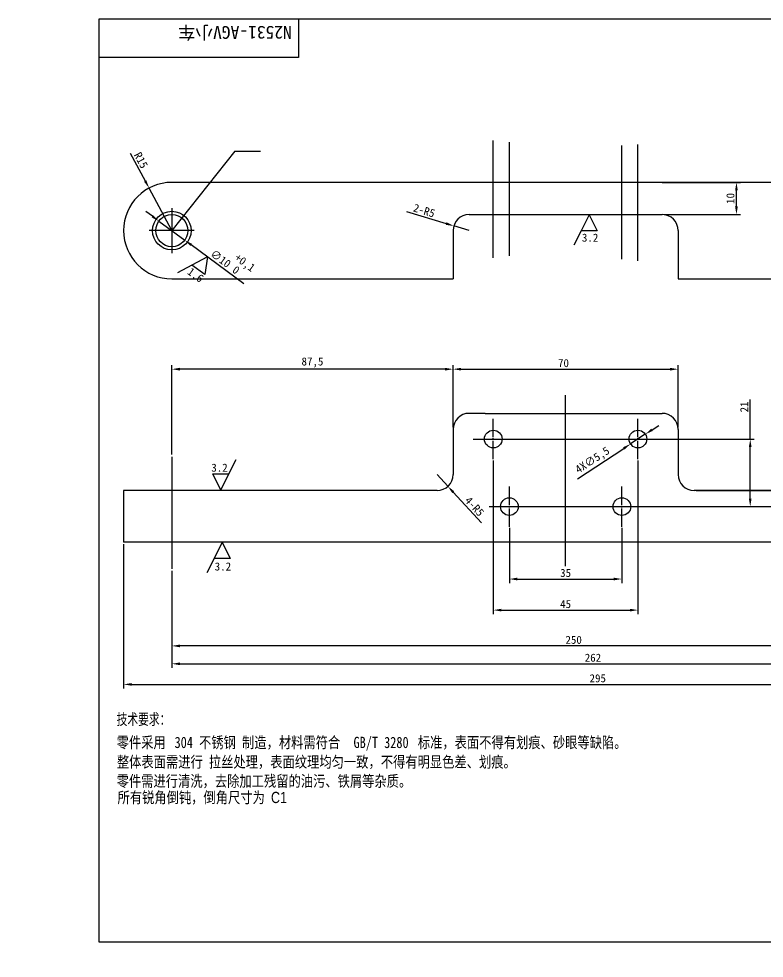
# Model space of a CAD drawing. Header units: millimetres. Extents: x 0 to 415, y 0 to 292.
# Drawn here: x 0 to 231.9, y 0 to 292 of the extents above; entities that cross this region are included whole.
import ezdxf
from ezdxf import colors
from ezdxf.entities.mleader import LeaderData, LeaderLine
from ezdxf.lldxf.tags import DXFTag
from ezdxf.math import Vec2, Vec3

# ---------------------------------------------------------------- set-up
doc = ezdxf.new("R2010")
doc.units = ezdxf.units.MM
for name, color, linetype in [('1223-右梁', 7, 'Continuous'), ('Default', 7, 'Continuous'), ('图框', 7, 'Continuous'), ('标注', 7, 'Continuous')]:
    doc.layers.add(name, color=color, linetype=linetype)
doc.styles.add('MtXpl_', font='SimSun.ttf')
doc.styles.add('SEACAD_Arial', font='arial.ttf', dxfattribs={"width": 0.8})
tags = doc.linetypes.add('CENTER2', pattern=[28.575, 19.05, -3.175, 3.175, -3.175]).pattern_tags.tags
tags[10:11] = [DXFTag(74, 4), DXFTag(75, 0), DXFTag(340, '0'), DXFTag(46, 0.0), DXFTag(50, 0.0), DXFTag(44, 0.0), DXFTag(45, 0.0)]
tags[8:9] = [DXFTag(74, 4), DXFTag(75, 0), DXFTag(340, '0'), DXFTag(46, 0.0), DXFTag(50, 0.0), DXFTag(44, 0.0), DXFTag(45, 0.0)]
tags[6:7] = [DXFTag(74, 4), DXFTag(75, 0), DXFTag(340, '0'), DXFTag(46, 0.0), DXFTag(50, 0.0), DXFTag(44, 0.0), DXFTag(45, 0.0)]
tags[4:5] = [DXFTag(74, 4), DXFTag(75, 0), DXFTag(340, '0'), DXFTag(46, 0.0), DXFTag(50, 0.0), DXFTag(44, 0.0), DXFTag(45, 0.0)]
doc.dimstyles.new('ISO-25', dxfattribs={"dimtxt": 2.5, "dimasz": 2.5, "dimexe": 1.25, "dimexo": 0.625, "dimtad": 1, "dimtxsty": 'Standard', "dimcen": 2.5, "dimadec": 0, "dimazin": 0, "dimtfac": 1, "dimtmove": 0, "dimatfit": 3, "dimfxl": 1, "dimarcsym": 0})

# ---------------------------------------------------------------- blocks, each defined once
blk = doc.blocks.new('_DOT')
at = {"color": 0}
blk.add_line((0, 0), (-1, 0), dxfattribs=at)
at = {"color": 0, "const_width": 0.333}
blk.add_lwpolyline([(-0.1665, 0, 1), (0.1665, 0, 1)], format="xyb", close=True, dxfattribs=at)
blk = doc.blocks.new('*D30')
at = {"color": 0, "lineweight": -2, "transparency": 16777216}
for p, q in [((41.58, 230.61), (39.57, 232.09)), ((43.59, 229.12), (51.64, 223.19)), ((70.05, 209.61), (53.65, 221.7))]:
    blk.add_line(p, q, dxfattribs=at)
at = {"color": 0, "lineweight": 30, "transparency": 16777216}
for points in [[(41.82, 230.94), (41.33, 230.27), (43.59, 229.12)], [(53.9, 222.04), (53.4, 221.37), (51.64, 223.19)]]:
    blk.add_solid(points, dxfattribs=at)
at = {"layer": 'Defpoints', "color": 0, "lineweight": 30, "transparency": 16777216}
for p in [(43.59, 229.12), (51.64, 223.19)]:
    blk.add_point(p, dxfattribs=at)
at = {"color": 0, "transparency": 16777216, "insert": (66.58, 216.83), "char_height": 2.5, "attachment_point": 5, "rotation": 323.5973}
blk.add_mtext('∅10\\S+0,1^  0;', dxfattribs=at)
blk = doc.blocks.new('*D31')
at = {"color": 0, "lineweight": -2, "transparency": 16777216}
for p, q in [((34.7, 250.25), (39.35, 241.58)), ((47.61, 226.16), (40.53, 239.38))]:
    blk.add_line(p, q, dxfattribs=at)
at = {"color": 0, "transparency": 16777216}
blk.add_solid([(39.71, 241.78), (38.98, 241.38), (40.53, 239.38)], dxfattribs=at)
at = {"layer": 'Defpoints', "color": 0, "transparency": 16777216}
for p in [(40.53, 239.38), (47.61, 226.16)]:
    blk.add_point(p, dxfattribs=at)
at = {"color": 0, "transparency": 16777216, "insert": (38.02, 248.02), "char_height": 2.5, "attachment_point": 5, "rotation": 298.1881}
blk.add_mtext('R15', dxfattribs=at)
blk = doc.blocks.new('*D32')
at = {"color": 0, "lineweight": -2, "transparency": 16777216}
for p, q in [((200.18, 241.16), (224.51, 241.16)), ((223.26, 233.66), (223.26, 238.66)), ((200.74, 231.16), (224.51, 231.16))]:
    blk.add_line(p, q, dxfattribs=at)
at = {"color": 0, "transparency": 16777216}
for points in [[(222.84, 238.66), (223.68, 238.66), (223.26, 241.16)], [(222.84, 233.66), (223.68, 233.66), (223.26, 231.16)]]:
    blk.add_solid(points, dxfattribs=at)
at = {"layer": 'Defpoints', "color": 0, "transparency": 16777216}
for p in [(199.55, 241.16), (223.26, 241.16), (200.11, 231.16)]:
    blk.add_point(p, dxfattribs=at)
at = {"color": 0, "transparency": 16777216, "insert": (221.39, 236.16), "char_height": 2.5, "attachment_point": 5, "rotation": 90}
blk.add_mtext('10', dxfattribs=at)
blk = doc.blocks.new('*D33')
at = {"color": 0, "lineweight": -2, "transparency": 16777216}
for p, q in [((152.61, 133.74), (152.61, 116.61)), ((187.61, 133.74), (187.61, 116.61)), ((155.11, 117.86), (185.11, 117.86))]:
    blk.add_line(p, q, dxfattribs=at)
at = {"color": 0, "transparency": 16777216}
for points in [[(155.11, 118.28), (155.11, 117.44), (152.61, 117.86)], [(185.11, 118.28), (185.11, 117.44), (187.61, 117.86)]]:
    blk.add_solid(points, dxfattribs=at)
at = {"layer": 'Defpoints', "color": 0, "transparency": 16777216}
for p in [(152.61, 134.36), (187.61, 134.36), (187.61, 117.86)]:
    blk.add_point(p, dxfattribs=at)
at = {"color": 0, "transparency": 16777216, "insert": (170.11, 119.74), "char_height": 2.5, "attachment_point": 5}
blk.add_mtext('35', dxfattribs=at)
blk = doc.blocks.new('*D34')
at = {"color": 0, "lineweight": -2, "transparency": 16777216}
for p, q in [((147.61, 154.74), (147.61, 106.95)), ((192.61, 154.74), (192.61, 106.95)), ((150.11, 108.2), (190.11, 108.2))]:
    blk.add_line(p, q, dxfattribs=at)
at = {"color": 0, "transparency": 16777216}
for points in [[(150.11, 108.61), (150.11, 107.78), (147.61, 108.2)], [(190.11, 108.61), (190.11, 107.78), (192.61, 108.2)]]:
    blk.add_solid(points, dxfattribs=at)
at = {"layer": 'Defpoints', "color": 0, "transparency": 16777216}
for p in [(147.61, 155.36), (192.61, 155.36), (192.61, 108.2)]:
    blk.add_point(p, dxfattribs=at)
at = {"color": 0, "transparency": 16777216, "insert": (170.11, 110.07), "char_height": 2.5, "attachment_point": 5}
blk.add_mtext('45', dxfattribs=at)
blk = doc.blocks.new('*D37')
at = {"color": 0, "lineweight": -2, "transparency": 16777216}
for p, q in [((32.61, 128.74), (32.61, 83.86)), ((327.61, 128.74), (327.61, 83.86)), ((35.11, 85.11), (325.11, 85.11))]:
    blk.add_line(p, q, dxfattribs=at)
at = {"color": 0, "transparency": 16777216}
for points in [[(35.11, 85.53), (35.11, 84.7), (32.61, 85.11)], [(325.11, 85.53), (325.11, 84.7), (327.61, 85.11)]]:
    blk.add_solid(points, dxfattribs=at)
at = {"layer": 'Defpoints', "color": 0, "transparency": 16777216}
for p in [(32.61, 129.36), (327.61, 129.36), (327.61, 85.11)]:
    blk.add_point(p, dxfattribs=at)
at = {"color": 0, "transparency": 16777216, "insert": (180.11, 86.99), "char_height": 2.5, "attachment_point": 5}
blk.add_mtext('295', dxfattribs=at)
blk = doc.blocks.new('*D38')
at = {"color": 0, "lineweight": -2, "transparency": 16777216}
for p, q in [((197, 164.25), (199.09, 165.62)), ((194.91, 162.87), (190.32, 159.85)), ((173.81, 148.98), (188.23, 158.48))]:
    blk.add_line(p, q, dxfattribs=at)
at = {"color": 0, "transparency": 16777216}
for points in [[(196.77, 164.6), (197.23, 163.9), (194.91, 162.87)], [(188, 158.82), (188.46, 158.13), (190.32, 159.85)]]:
    blk.add_solid(points, dxfattribs=at)
at = {"layer": 'Defpoints', "color": 0, "transparency": 16777216}
for p in [(194.91, 162.87), (190.32, 159.85)]:
    blk.add_point(p, dxfattribs=at)
at = {"color": 0, "transparency": 16777216, "insert": (178.58, 154.62), "char_height": 2.5, "attachment_point": 5, "rotation": 33.3561}
blk.add_mtext('4X∅5,5', dxfattribs=at)
blk = doc.blocks.new('*D39')
at = {"color": 0, "lineweight": -2, "transparency": 16777216}
for p, q in [((245.45, 147.86), (245.45, 158.49)), ((210.74, 145.36), (246.7, 145.36)), ((245.45, 140.36), (245.45, 145.36)), ((191.74, 140.36), (246.7, 140.36)), ((245.45, 137.86), (245.45, 135.36))]:
    blk.add_line(p, q, dxfattribs=at)
at = {"color": 0, "transparency": 16777216}
for points in [[(245.03, 147.86), (245.87, 147.86), (245.45, 145.36)], [(245.03, 137.86), (245.87, 137.86), (245.45, 140.36)]]:
    blk.add_solid(points, dxfattribs=at)
at = {"layer": 'Defpoints', "color": 0, "transparency": 16777216}
for p in [(210.11, 145.36), (245.45, 145.36), (191.11, 140.36)]:
    blk.add_point(p, dxfattribs=at)
at = {"color": 0, "transparency": 16777216, "insert": (243.57, 157.03), "char_height": 2.5, "attachment_point": 5, "rotation": 90}
blk.add_mtext('5', dxfattribs=at)
blk = doc.blocks.new('*D40')
at = {"color": 0, "lineweight": -2, "transparency": 16777216}
for p, q in [((227.55, 161.36), (227.55, 173.65)), ((196.74, 161.36), (228.8, 161.36)), ((227.55, 142.86), (227.55, 158.86)), ((194.24, 140.36), (228.8, 140.36))]:
    blk.add_line(p, q, dxfattribs=at)
at = {"color": 0, "transparency": 16777216}
for points in [[(227.13, 158.86), (227.97, 158.86), (227.55, 161.36)], [(227.13, 142.86), (227.97, 142.86), (227.55, 140.36)]]:
    blk.add_solid(points, dxfattribs=at)
at = {"layer": 'Defpoints', "color": 0, "transparency": 16777216}
for p in [(196.11, 161.36), (193.61, 140.36), (227.55, 140.36)]:
    blk.add_point(p, dxfattribs=at)
at = {"color": 0, "transparency": 16777216, "insert": (225.68, 171.36), "char_height": 2.5, "attachment_point": 5, "rotation": 90}
blk.add_mtext('21', dxfattribs=at)
blk = doc.blocks.new('*D43')
at = {"color": 0, "lineweight": -2, "transparency": 16777216}
for p, q in [((297.61, 128.74), (297.61, 95.83)), ((47.61, 120.39), (47.61, 95.83)), ((295.11, 97.08), (50.11, 97.08))]:
    blk.add_line(p, q, dxfattribs=at)
at = {"color": 0, "transparency": 16777216}
for points in [[(50.11, 97.49), (50.11, 96.66), (47.61, 97.08)], [(295.11, 97.49), (295.11, 96.66), (297.61, 97.08)]]:
    blk.add_solid(points, dxfattribs=at)
at = {"layer": 'Defpoints', "color": 0, "transparency": 16777216}
for p in [(297.61, 129.36), (47.61, 121.02), (47.61, 97.08)]:
    blk.add_point(p, dxfattribs=at)
at = {"color": 0, "transparency": 16777216, "insert": (172.61, 98.95), "char_height": 2.5, "attachment_point": 5}
blk.add_mtext('250', dxfattribs=at)
blk = doc.blocks.new('*D45')
at = {"color": 0, "lineweight": -2, "transparency": 16777216}
for p, q in [((135.11, 164.99), (135.11, 184.34)), ((205.11, 164.99), (205.11, 184.34)), ((137.61, 183.09), (202.61, 183.09))]:
    blk.add_line(p, q, dxfattribs=at)
at = {"color": 0, "transparency": 16777216}
for points in [[(137.61, 183.51), (137.61, 182.67), (135.11, 183.09)], [(202.61, 183.51), (202.61, 182.67), (205.11, 183.09)]]:
    blk.add_solid(points, dxfattribs=at)
at = {"layer": 'Defpoints', "color": 0, "transparency": 16777216}
for p in [(205.11, 183.09), (135.11, 164.36), (205.11, 164.36)]:
    blk.add_point(p, dxfattribs=at)
at = {"color": 0, "transparency": 16777216, "insert": (169.45, 184.96), "char_height": 2.5, "attachment_point": 5}
blk.add_mtext('70', dxfattribs=at)
blk = doc.blocks.new('*D46')
at = {"color": 0, "lineweight": -2, "transparency": 16777216}
for p, q in [((47.61, 156.52), (47.61, 184.34)), ((135.11, 164.99), (135.11, 184.34)), ((132.61, 183.09), (50.11, 183.09))]:
    blk.add_line(p, q, dxfattribs=at)
at = {"color": 0, "transparency": 16777216}
for points in [[(50.11, 183.51), (50.11, 182.67), (47.61, 183.09)], [(132.61, 183.51), (132.61, 182.67), (135.11, 183.09)]]:
    blk.add_solid(points, dxfattribs=at)
at = {"layer": 'Defpoints', "color": 0, "transparency": 16777216}
for p in [(47.61, 183.09), (135.11, 164.36), (47.61, 155.89)]:
    blk.add_point(p, dxfattribs=at)
at = {"color": 0, "transparency": 16777216, "insert": (91.36, 185.17), "char_height": 2.5, "attachment_point": 5}
blk.add_mtext('87,5', dxfattribs=at)
blk = doc.blocks.new('*U47')
at = {"color": 0, "linetype": 'CENTER2', "transparency": 16777216}
for p, q in [((0, 0.55), (0, 6.25)), ((-6.25, 0), (-0.55, 0)), ((0.55, 0), (6.25, 0)), ((0, -6.25), (0, -0.55))]:
    blk.add_line(p, q, dxfattribs=at)
at = {"color": 0, "linetype": 'Continuous', "transparency": 16777216}
for p, q in [((-0.275, 0), (0.275, 0)), ((0, -0.275), (0, 0.275))]:
    blk.add_line(p, q, dxfattribs=at)
blk = doc.blocks.new('*U48')
at = {"color": 0, "linetype": 'CENTER2', "transparency": 16777216}
for p, q in [((0, 0.55), (0, 6.25)), ((-6.25, 0), (-0.55, 0)), ((0.55, 0), (6.25, 0)), ((0, -6.25), (0, -0.55))]:
    blk.add_line(p, q, dxfattribs=at)
at = {"color": 0, "linetype": 'Continuous', "transparency": 16777216}
for p, q in [((-0.275, 0), (0.275, 0)), ((0, -0.275), (0, 0.275))]:
    blk.add_line(p, q, dxfattribs=at)
blk = doc.blocks.new('*U49')
at = {"color": 0, "linetype": 'CENTER2', "transparency": 16777216}
for p, q in [((0, 0.55), (0, 6.25)), ((-6.25, 0), (-0.55, 0)), ((0.55, 0), (6.25, 0)), ((0, -6.25), (0, -0.55))]:
    blk.add_line(p, q, dxfattribs=at)
at = {"color": 0, "linetype": 'Continuous', "transparency": 16777216}
for p, q in [((-0.275, 0), (0.275, 0)), ((0, -0.275), (0, 0.275))]:
    blk.add_line(p, q, dxfattribs=at)
blk = doc.blocks.new('*U50')
at = {"color": 0, "linetype": 'CENTER2', "transparency": 16777216}
for p, q in [((0, 0.55), (0, 6.25)), ((-6.25, 0), (-0.55, 0)), ((0.55, 0), (6.25, 0)), ((0, -6.25), (0, -0.55))]:
    blk.add_line(p, q, dxfattribs=at)
at = {"color": 0, "linetype": 'Continuous', "transparency": 16777216}
for p, q in [((-0.275, 0), (0.275, 0)), ((0, -0.275), (0, 0.275))]:
    blk.add_line(p, q, dxfattribs=at)
blk = doc.blocks.new('*D54')
at = {"color": 0, "lineweight": -2, "transparency": 16777216}
for p, q in [((309.61, 128.24), (309.61, 90.27)), ((47.61, 120.39), (47.61, 90.27)), ((50.11, 91.52), (307.11, 91.52))]:
    blk.add_line(p, q, dxfattribs=at)
at = {"color": 0, "transparency": 16777216}
for points in [[(50.11, 91.93), (50.11, 91.1), (47.61, 91.52)], [(307.11, 91.93), (307.11, 91.1), (309.61, 91.52)]]:
    blk.add_solid(points, dxfattribs=at)
at = {"layer": 'Defpoints', "color": 0, "transparency": 16777216}
for p in [(309.61, 128.86), (47.61, 121.02), (309.61, 91.52)]:
    blk.add_point(p, dxfattribs=at)
at = {"color": 0, "transparency": 16777216, "insert": (178.61, 93.39), "char_height": 2.5, "attachment_point": 5}
blk.add_mtext('262', dxfattribs=at)
blk = doc.blocks.new('*D56')
at = {"color": 0, "linetype": 'CENTER2', "lineweight": -2, "transparency": 16777216}
for p, q in [((120.58, 232.1), (132.94, 228.34)), ((140.11, 226.16), (135.33, 227.61))]:
    blk.add_line(p, q, dxfattribs=at)
at = {"color": 0, "linetype": 'CENTER2', "transparency": 16777216}
blk.add_solid([(133.06, 228.74), (132.82, 227.94), (135.33, 227.61)], dxfattribs=at)
at = {"layer": 'Defpoints', "color": 0, "linetype": 'CENTER2', "transparency": 16777216}
for p in [(135.33, 227.61), (140.11, 226.16)]:
    blk.add_point(p, dxfattribs=at)
at = {"color": 0, "linetype": 'CENTER2', "transparency": 16777216, "insert": (126.11, 232.38), "char_height": 2.5, "attachment_point": 5, "rotation": 343.059}
blk.add_mtext('2-R5', dxfattribs=at)
blk = doc.blocks.new('*D58')
at = {"color": 0, "linetype": 'CENTER2', "lineweight": -2, "transparency": 16777216}
for p, q in [((130.11, 150.36), (133.49, 146.68)), ((143.91, 135.31), (135.18, 144.83))]:
    blk.add_line(p, q, dxfattribs=at)
at = {"color": 0, "linetype": 'CENTER2', "transparency": 16777216}
blk.add_solid([(135.49, 145.11), (134.87, 144.55), (133.49, 146.68)], dxfattribs=at)
at = {"layer": 'Defpoints', "color": 0, "linetype": 'CENTER2', "transparency": 16777216}
for p in [(130.11, 150.36), (133.49, 146.68)]:
    blk.add_point(p, dxfattribs=at)
at = {"color": 0, "linetype": 'CENTER2', "transparency": 16777216, "insert": (141.77, 140.42), "char_height": 2.5, "attachment_point": 5, "rotation": 312.5094}
blk.add_mtext('4-R5', dxfattribs=at)

msp = doc.modelspace()

# ---------------------------------------------------------------- linework, layer by layer
at = {"color": 3}
msp.add_line((67.205, 250.889), (47.614, 226.155), dxfattribs=at)
at = {"color": 3, "linetype": 'ByBlock', "lineweight": -2}
msp.add_line((67.205, 250.889), (75.205, 250.889), dxfattribs=at)
at = {"lineweight": 30}
for p, q in [((140.114, 231.155), (140.114, 231.155)), ((135.114, 226.155), (135.114, 211.155)), ((205.114, 226.155), (205.114, 211.155)), ((145.114, 169.362), (140.114, 169.362)), ((195.114, 169.362), (200.114, 169.362)), ((135.114, 164.362), (135.114, 150.362)), ((205.114, 164.362), (205.114, 150.362))]:
    msp.add_line(p, q, dxfattribs=at)
msp.add_line((200.114, 231.155), (200.114, 231.155))
at = {"color": 1, "linetype": 'CENTER2'}
msp.add_line((170.114, 121.895), (170.114, 175.002), dxfattribs=at)
at = {"lineweight": 30}
msp.add_circle((47.614, 226.155), 6, dxfattribs=at)
for centre, start, end in [((140.114, 226.155), 90, 180), ((200.114, 226.155), 0, 90), ((140.114, 164.362), 90, 180), ((200.114, 164.362), 360, 90), ((130.114, 150.362), 270, 0), ((210.114, 150.362), 180, 270)]:
    msp.add_arc(centre, 5, start, end, dxfattribs=at)
at = {"layer": '1223-右梁', "color": 7, "linetype": 'Continuous', "lineweight": 30}
for p, q in [((297.614, 241.155), (47.614, 241.155)), ((140.114, 231.155), (200.114, 231.155)), ((47.614, 211.155), (135.114, 211.155)), ((205.114, 211.155), (327.614, 211.155)), ((145.114, 169.362), (195.114, 169.362)), ((47.614, 145.362), (32.614, 145.362)), ((32.614, 145.362), (32.614, 129.362)), ((130.114, 145.362), (47.614, 145.362)), ((302.614, 145.362), (210.114, 145.362)), ((47.614, 129.362), (32.614, 129.362)), ((302.614, 129.362), (47.614, 129.362))]:
    msp.add_line(p, q, dxfattribs=at)
for centre, radius in [((47.614, 226.155), 5), ((147.614, 161.362), 2.75), ((192.614, 161.362), 2.75), ((152.614, 140.362), 2.75), ((187.614, 140.362), 2.75)]:
    msp.add_circle(centre, radius, dxfattribs=at)
msp.add_arc((47.614, 226.155), 15, 90, 270, dxfattribs=at)
at = {"layer": 'Default', "color": 1, "linetype": 'CENTER2'}
for p, q in [((147.614, 217.687), (147.614, 254.124)), ((152.614, 218.313), (152.614, 253.68)), ((187.614, 217.317), (187.614, 252.585)), ((192.614, 216.748), (192.614, 252.898)), ((47.614, 233.155), (47.614, 219.155)), ((54.614, 226.155), (40.614, 226.155)), ((144.114, 161.362), (196.114, 161.362)), ((47.614, 155.892), (47.614, 121.017)), ((149.114, 140.362), (191.114, 140.362))]:
    msp.add_line(p, q, dxfattribs=at)
at = {"layer": '图框', "color": 7, "linetype": 'Continuous'}
for p, q in [((25, 5), (25, 292)), ((25, 292), (415, 292)), ((87, 292), (87, 280)), ((87, 280), (25, 280)), ((415, 5), (25, 5))]:
    msp.add_line(p, q, dxfattribs=at)
at = {"layer": '标注', "color": 4}
for p, q in [((177.445, 231.109), (174.945, 226.109)), ((177.445, 231.109), (179.945, 226.109)), ((174.945, 226.109), (172.709, 221.636)), ((179.945, 226.109), (174.945, 226.109)), ((58.733, 217.999), (53.796, 215.377)), ((58.733, 217.999), (57.868, 212.476)), ((53.796, 215.377), (49.38, 213.032)), ((57.868, 212.476), (53.796, 215.377)), ((65.393, 150.513), (67.629, 154.985)), ((60.393, 150.513), (65.393, 150.513)), ((62.893, 145.513), (60.393, 150.513)), ((62.893, 145.513), (65.393, 150.513)), ((63.25, 129.286), (60.75, 124.286)), ((63.25, 129.286), (65.75, 124.286)), ((60.75, 124.286), (58.514, 119.814)), ((65.75, 124.286), (60.75, 124.286))]:
    msp.add_line(p, q, dxfattribs=at)

# ---------------------------------------------------------------- block references
at = {"color": 1, "linetype": 'CENTER2'}
for name, p in [('*U47', (147.614, 161.362)), ('*U50', (192.614, 161.362)), ('*U48', (152.614, 140.362)), ('*U49', (187.614, 140.362))]:
    msp.add_blockref(name, p, dxfattribs=at)

# ---------------------------------------------------------------- texts
at = {"color": 40, "true_color": 0xf8d731, "style": 'MtXpl_', "width": 0.8}
for s, p in [('零件采用 ', (30.446, 65.331)), ('304 ', (48.466, 65.331)), ('不锈钢 制造，材料需符合 ', (56.079, 65.331)), ('GB/T 3280 ', (104.133, 65.331)), ('标准，表面不得有划痕、砂眼等缺陷。', (124.136, 65.331)), ('整体表面需进行 拉丝处理，表面纹理均匀一致，不得有明显色差、划痕。', (30.499, 59.273)), ('零件需进行清洗，去除加工残留的油污、铁屑等杂质。', (30.445, 53.312))]:
    msp.add_text(s, height=3.5, dxfattribs=at).set_placement(p)
at = {"color": 40, "true_color": 0xf8d731, "insert": (30.718, 51.714), "char_height": 3.5, "width": 82.64748, "attachment_point": 1, "style": 'SEACAD_Arial'}
msp.add_mtext('{\\fSimSun|b0|i0|c134|p34;所有锐角倒钝，倒角尺寸为 }C1', dxfattribs=at)
at = {"layer": 'Default', "insert": (30.445, 76.041), "char_height": 3.5, "width": 19.56302, "attachment_point": 1, "style": 'SEACAD_Arial'}
msp.add_mtext('{\\f宋体|b0||i0||c0|p34;\\C7;\\H3.5;\\W0.7;技术要求：}', dxfattribs=at)
at = {"layer": '标注', "color": 4}
for p in [(175.193, 222.719), (59.896, 151.223), (60.953, 120.51)]:
    msp.add_text('3.2', height=2.5, dxfattribs=at).set_placement(p)
msp.add_text('1.6', height=2.5, rotation=324.5341, dxfattribs=at).set_placement((52.219, 212.84))

# ---------------------------------------------------------------- dimensions: what is measured, and where the dimension line sits
at = {"color": 4}
dim = msp.add_radius_dim(center=(47.614, 226.155), mpoint=(40.528, 239.376), dimstyle='ISO-25', dxfattribs=at)
dim.commit()
dim.dimension.update_dxf_attribs({"geometry": '*D31', "text_midpoint": (36.372, 247.131), "dimtype": 164})
dim = msp.add_linear_dim(base=(223.26, 241.155), p1=(200.114, 231.155), p2=(199.555, 241.155), angle=90, dimstyle='ISO-25', dxfattribs=at)
dim.commit()
dim.dimension.update_dxf_attribs({"geometry": '*D32', "text_midpoint": (221.385, 236.155)})
at = {"color": 4, "linetype": 'CENTER2'}
for center, mpoint, text, picture, middle in [((140.114, 226.155), (135.331, 227.612), '2-<>', '*D56', (126.112, 232.381)), ((130.114, 150.362), (133.492, 146.676), '4-<>', '*D58', (141.772, 140.418))]:
    dim = msp.add_radius_dim(center=center, mpoint=mpoint, text=text, dimstyle='ISO-25', dxfattribs=at)
    dim.commit()
    dim.dimension.update_dxf_attribs({"geometry": picture, "text_midpoint": middle})
at = {"color": 4}
dim = msp.add_diameter_dim_2p(p1=(43.589, 229.123), p2=(51.638, 223.188), dimstyle='ISO-25', override={"dimgap": 0.625, "dimtol": 1, "dimlim": 0, "dimtp": 0.1, "dimtm": 0}, dxfattribs=at)
dim.commit()
dim.dimension.update_dxf_attribs({"geometry": '*D30', "text_midpoint": (64.351, 213.814), "dimtype": 163})
dim = msp.add_linear_dim(base=(47.614, 183.089), p1=(135.114, 164.362), p2=(47.614, 155.892), dimstyle='ISO-25', dxfattribs=at)
dim.commit()
dim.dimension.update_dxf_attribs({"geometry": '*D46', "text_midpoint": (91.364, 185.172)})
for base, p1, p2, picture, middle in [((205.114, 183.089), (135.114, 164.362), (205.114, 164.362), '*D45', (169.451, 183.089)), ((327.614, 85.113), (32.614, 129.362), (327.614, 129.362), '*D37', (180.114, 85.113)), ((47.614, 97.077), (297.614, 129.362), (47.614, 121.017), '*D43', (172.614, 97.077)), ((309.614, 91.516), (47.614, 121.017), (309.614, 128.862), '*D54', (178.614, 91.516))]:
    dim = msp.add_linear_dim(base=base, p1=p1, p2=p2, dimstyle='ISO-25', dxfattribs=at)
    dim.commit()
    dim.dimension.update_dxf_attribs({"geometry": picture, "text_midpoint": middle, "dimtype": 160})
for base, p1, p2, picture, middle in [((227.551, 140.362), (196.114, 161.362), (193.614, 140.362), '*D40', (227.551, 171.362)), ((245.45, 145.362), (191.114, 140.362), (210.114, 145.362), '*D39', (245.45, 157.028))]:
    dim = msp.add_linear_dim(base=base, p1=p1, p2=p2, angle=90, dimstyle='ISO-25', override={"dimgap": 0.625, "dimtol": 0, "dimlim": 0, "dimtp": 0.05, "dimtm": 0.05}, dxfattribs=at)
    dim.commit()
    dim.dimension.update_dxf_attribs({"geometry": picture, "text_midpoint": middle, "dimtype": 160})
dim = msp.add_diameter_dim_2p(p1=(194.911, 162.874), p2=(190.317, 159.85), text='4X<>', dimstyle='ISO-25', dxfattribs=at)
dim.commit()
dim.dimension.update_dxf_attribs({"geometry": '*D38', "text_midpoint": (179.726, 152.878), "dimtype": 163})
for base, p1, p2, picture, middle in [((192.614, 108.198), (147.614, 155.362), (192.614, 155.362), '*D34', (170.114, 108.198)), ((187.614, 117.862), (152.614, 134.362), (187.614, 134.362), '*D33', (170.114, 117.862))]:
    dim = msp.add_linear_dim(base=base, p1=p1, p2=p2, dimstyle='ISO-25', override={"dimgap": 0.625, "dimtol": 0, "dimlim": 0, "dimtp": 0.05, "dimtm": 0.05}, dxfattribs=at)
    dim.commit()
    dim.dimension.update_dxf_attribs({"geometry": picture, "text_midpoint": middle, "dimtype": 160})

# ---------------------------------------------------------------- leaders
at = {"layer": '图框', "color": 7, "linetype": 'Continuous'}
ml = msp.add_multileader_mtext('Standard', dxfattribs=at)
ml.set_content('{\\pxsm0.9;\\f宋体|b0||i0||c0|p34;\\W1.;N2531-AGV小车\\P}', color=7)
ml.set_leader_properties()
ml.set_arrow_properties(name='DOT')
ml.build(insert=Vec2(0, 0))
ml.multileader.update_dxf_attribs({"leader_type": 0, "dogleg_length": 0})
ctx = ml.context
ctx.base_point, ctx.landing_gap_size = Vec3(87.678, 288.033), 1.4
ctx.text_align_type = 1
notes = []
notes.append((ctx, [(0, (0, 0, 0), (0, 0), (1, 0), 1, [])]))
ctx.mtext.insert, ctx.mtext.text_direction, ctx.mtext.rotation, ctx.mtext.alignment = Vec3(67.232, 285.743), Vec3(-1, 0), 3.1415927, 2
ml = msp.add_multileader_mtext('Standard', dxfattribs=at)
ml.set_content('{\\pxsm0.9;\\f宋体|b0||i0||c0|p34;\\W1.;1223-右梁\\P}', color=7)
ml.set_leader_properties()
ml.set_arrow_properties(name='DOT')
ml.build(insert=Vec2(0, 0))
ml.multileader.update_dxf_attribs({"leader_type": 0, "dogleg_length": 0})
ctx = ml.context
ctx.base_point, ctx.landing_gap_size = Vec3(368.561, 53.587), 1.4
ctx.text_align_type = 1
notes.append((ctx, [(0, (0, 0, 0), (0, 0), (1, 0), 1, [])]))
ctx.mtext.insert, ctx.mtext.alignment = Vec3(382.973, 55.877), 2
ml = msp.add_multileader_mtext('Standard', dxfattribs=at)
ml.set_content('{\\pxsm0.9;\\f宋体|b0||i0||c0|p34;\\W1.;N2531-1223\\P}', color=7)
ml.set_leader_properties()
ml.set_arrow_properties(name='DOT')
ml.build(insert=Vec2(0, 0))
ml.multileader.update_dxf_attribs({"leader_type": 0, "dogleg_length": 0})
ctx = ml.context
ctx.base_point, ctx.landing_gap_size = Vec3(309.147, 54.198), 1.4
ctx.text_align_type = 1
notes.append((ctx, [(0, (0, 0, 0), (0, 0), (1, 0), 1, [])]))
ctx.mtext.insert, ctx.mtext.alignment = Vec3(325.247, 56.198), 2
ml = msp.add_multileader_mtext('Standard', dxfattribs=at)
ml.set_content('{\\pxsm0.9;\\f宋体|b0||i0||c0|p34;\\W0.6507936508;陈煜暄\\P}', color=7)
ml.set_leader_properties()
ml.set_arrow_properties(name='DOT')
ml.build(insert=Vec2(0, 0))
ml.multileader.update_dxf_attribs({"leader_type": 0, "dogleg_length": 0, "arrow_head_size": 3.5})
ctx = ml.context
ctx.base_point, ctx.char_height, ctx.arrow_head_size, ctx.landing_gap_size = Vec3(253.269, 50.161), 3.5, 3.5, 1.225
ctx.text_align_type = 1
notes.append((ctx, [(0, (0, 0, 0), (0, 0), (1, 0), 1, [])]))
ctx.mtext.insert, ctx.mtext.alignment = Vec3(259.939, 52.175), 2
ml = msp.add_multileader_mtext('Standard', dxfattribs=at)
ml.set_content('{\\pxsm0.9;\\f宋体|b0||i0||c0|p34;\\W0.6507936508;2025/9/10\\P}', color=7)
ml.set_leader_properties()
ml.set_arrow_properties(name='DOT')
ml.build(insert=Vec2(0, 0))
ml.multileader.update_dxf_attribs({"leader_type": 0, "dogleg_length": 0, "arrow_head_size": 3.5})
ctx = ml.context
ctx.base_point, ctx.char_height, ctx.arrow_head_size, ctx.landing_gap_size = Vec3(273.234, 50.329), 3.5, 3.5, 1.225
ctx.text_align_type = 1
notes.append((ctx, [(0, (0, 0, 0), (0, 0), (1, 0), 1, [])]))
ctx.mtext.insert, ctx.mtext.alignment = Vec3(282.397, 52.264), 2
ml = msp.add_multileader_mtext('Standard', dxfattribs=at)
ml.set_content('{\\pxsm0.9;\\f宋体|b0||i0||c0|p34;\\W0.6507936508;丁文华\\P}', color=7)
ml.set_leader_properties()
ml.set_arrow_properties(name='DOT')
ml.build(insert=Vec2(0, 0))
ml.multileader.update_dxf_attribs({"leader_type": 0, "dogleg_length": 0, "arrow_head_size": 3.5})
ctx = ml.context
ctx.base_point, ctx.char_height, ctx.arrow_head_size, ctx.landing_gap_size = Vec3(252.954, 43.018), 3.5, 3.5, 1.225
ctx.text_align_type = 1
notes.append((ctx, [(0, (0, 0, 0), (0, 0), (1, 0), 1, [])]))
ctx.mtext.insert, ctx.mtext.alignment = Vec3(259.682, 45.013), 2
ml = msp.add_multileader_mtext('Standard', dxfattribs=at)
ml.set_content('{\\pxsm0.9;\\f宋体|b0||i0||c0|p34;\\W0.369086814;宁波宁工机器人科技有限公司\\P}', color=7)
ml.set_leader_properties()
ml.set_arrow_properties(name='DOT')
ml.build(insert=Vec2(0, 0))
ml.multileader.update_dxf_attribs({"leader_type": 0, "dogleg_length": 0, "arrow_head_size": 5})
ctx = ml.context
ctx.base_point, ctx.char_height, ctx.arrow_head_size, ctx.landing_gap_size = Vec3(305.378, 32.091), 5, 5, 1.75
ctx.text_align_type = 1
notes.append((ctx, [(0, (0, 0, 0), (0, 0), (1, 0), 1, [])]))
ctx.mtext.insert, ctx.mtext.alignment = Vec3(324.232, 34.968), 2
ml = msp.add_multileader_mtext('Standard', dxfattribs=at)
ml.set_content('{\\pxsm0.9;\\f宋体|b0||i0||c0|p34;\\W0.231395911; 错误: 没有参考\\P}', color=7)
ml.set_leader_properties()
ml.set_arrow_properties(name='DOT')
ml.build(insert=Vec2(0, 0))
ml.multileader.update_dxf_attribs({"leader_type": 0, "dogleg_length": 0, "arrow_head_size": 3.5})
ctx = ml.context
ctx.base_point, ctx.char_height, ctx.arrow_head_size, ctx.landing_gap_size = Vec3(371.095, 32.672), 3.5, 3.5, 1.225
ctx.text_align_type = 1
notes.append((ctx, [(0, (0, 0, 0), (0, 0), (1, 0), 1, [])]))
ctx.mtext.insert, ctx.mtext.alignment = Vec3(377.416, 34.676), 2
ml = msp.add_multileader_mtext('Standard', dxfattribs=at)
ml.set_content('{\\pxsm0.9;\\f宋体|b0||i0||c0|p34;\\W1.;A\\P}', color=7)
ml.set_leader_properties()
ml.set_arrow_properties(name='DOT')
ml.build(insert=Vec2(0, 0))
ml.multileader.update_dxf_attribs({"leader_type": 0, "dogleg_length": 0, "arrow_head_size": 3.5})
ctx = ml.context
ctx.base_point, ctx.char_height, ctx.arrow_head_size, ctx.landing_gap_size = Vec3(403.89, 32.668), 3.5, 3.5, 1.225
ctx.text_align_type = 1
notes.append((ctx, [(0, (0, 0, 0), (0, 0), (1, 0), 1, [])]))
ctx.mtext.insert, ctx.mtext.alignment = Vec3(407.073, 34.418), 2
ml = msp.add_multileader_mtext('Standard', dxfattribs=at)
ml.set_content('{\\pxsm0.9;\\f宋体|b0||i0||c0|p34;\\W1.;1:1\\P}', color=7)
ml.set_leader_properties()
ml.set_arrow_properties(name='DOT')
ml.build(insert=Vec2(0, 0))
ml.multileader.update_dxf_attribs({"leader_type": 0, "dogleg_length": 0, "arrow_head_size": 3.5})
ctx = ml.context
ctx.base_point, ctx.char_height, ctx.arrow_head_size, ctx.landing_gap_size = Vec3(387.117, 32.614), 3.5, 3.5, 1.225
ctx.text_align_type = 1
notes.append((ctx, [(0, (0, 0, 0), (0, 0), (1, 0), 1, [])]))
ctx.mtext.insert, ctx.mtext.alignment = Vec3(392.332, 34.364), 2
ml = msp.add_multileader_mtext('Standard', dxfattribs=at)
ml.set_content('{\\pxsm0.9;\\f宋体|b0||i0||c0|p34;\\W1.;1\\P}', color=7)
ml.set_leader_properties()
ml.set_arrow_properties(name='DOT')
ml.build(insert=Vec2(0, 0))
ml.multileader.update_dxf_attribs({"leader_type": 0, "dogleg_length": 0, "arrow_head_size": 3.5})
ctx = ml.context
ctx.base_point, ctx.char_height, ctx.arrow_head_size, ctx.landing_gap_size = Vec3(367.073, 23.399), 3.5, 3.5, 1.225
ctx.text_align_type = 2
notes.append((ctx, [(0, (0, 0, 0), (0, 0), (1, 0), 1, [])]))
ctx.mtext.insert, ctx.mtext.alignment = Vec3(370.497, 25.149), 3
ml = msp.add_multileader_mtext('Standard', dxfattribs=at)
ml.set_content('{\\pxsm0.9;\\f宋体|b0||i0||c0|p34;\\W1.;1\\P}', color=7)
ml.set_leader_properties()
ml.set_arrow_properties(name='DOT')
ml.build(insert=Vec2(0, 0))
ml.multileader.update_dxf_attribs({"leader_type": 0, "dogleg_length": 0, "arrow_head_size": 3.5})
ctx = ml.context
ctx.base_point, ctx.char_height, ctx.arrow_head_size, ctx.landing_gap_size = Vec3(396.925, 23.326), 3.5, 3.5, 1.225
ctx.text_align_type = 1
notes.append((ctx, [(0, (0, 0, 0), (0, 0), (1, 0), 1, [])]))
ctx.mtext.insert, ctx.mtext.alignment = Vec3(399.637, 25.076), 2
ml = msp.add_multileader_mtext('Standard', dxfattribs=at)
ml.set_content('{\\pxsm0.9;\\f宋体|b0||i0||c0|p34;\\W0.6507936508;2025/9/10\\P}', color=7)
ml.set_leader_properties()
ml.set_arrow_properties(name='DOT')
ml.build(insert=Vec2(0, 0))
ml.multileader.update_dxf_attribs({"leader_type": 0, "dogleg_length": 0, "arrow_head_size": 3.5})
ctx = ml.context
ctx.base_point, ctx.char_height, ctx.arrow_head_size, ctx.landing_gap_size = Vec3(273.199, 8.289), 3.5, 3.5, 1.225
ctx.text_align_type = 1
notes.append((ctx, [(0, (0, 0, 0), (0, 0), (1, 0), 1, [])]))
ctx.mtext.insert, ctx.mtext.alignment = Vec3(282.361, 10.225), 2
ml = msp.add_multileader_mtext('Standard', dxfattribs=at)
ml.set_content('{\\pxsm0.9;\\f宋体|b0||i0||c0|p34;\\W1.;否\\P}', color=7)
ml.set_leader_properties()
ml.set_arrow_properties(name='DOT')
ml.build(insert=Vec2(0, 0))
ml.multileader.update_dxf_attribs({"leader_type": 0, "dogleg_length": 0, "arrow_head_size": 3.5})
ctx = ml.context
ctx.base_point, ctx.char_height, ctx.arrow_head_size, ctx.landing_gap_size = Vec3(252.954, 8.153), 3.5, 3.5, 1.225
ctx.text_align_type = 1
notes.append((ctx, [(0, (0, 0, 0), (0, 0), (1, 0), 1, [])]))
ctx.mtext.insert, ctx.mtext.alignment = Vec3(257.086, 10.148), 2
for ctx, leaders in notes:
    for number, flags, end, landing, length, lines in leaders:
        leader = LeaderData()
        leader.index, (leader.has_last_leader_line, leader.has_dogleg_vector, leader.attachment_direction) = number, flags
        leader.last_leader_point, leader.dogleg_vector, leader.dogleg_length = Vec3(end), Vec3(landing), length
        for number, points, colour, breaks in lines:
            line = LeaderLine()
            line.index, line.vertices, line.color, line.breaks = number, Vec3.list(points), colors.encode_raw_color(colour), breaks
            leader.lines.append(line)
        ctx.leaders.append(leader)

doc.saveas('drawing.dxf')
